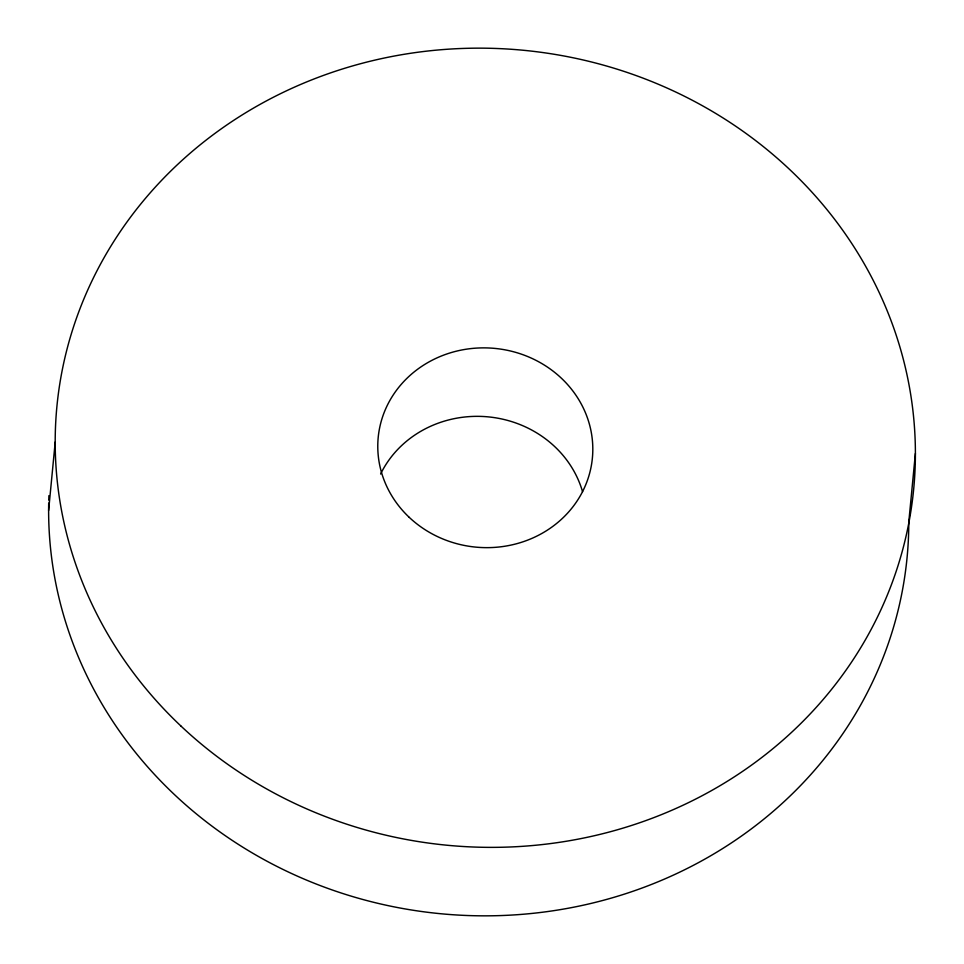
<?xml version="1.0" encoding="UTF-8"?>
<svg xmlns="http://www.w3.org/2000/svg" width="964" height="964" viewBox="0 0 964 964"><rect width="100%" height="100%" fill="white"/><g stroke="black" fill="none" stroke-linecap="round" stroke-linejoin="round"><path stroke-width="1.45" d="M48.61 510.486L55.213 442.006M915.39 453.514L908.787 521.994A430.366 399.301 5.5 0 1 474.674 915.728A430.366 399.301 5.5 0 1 48.694 503.088M48.766 500.111A430.366 399.301 5.5 0 1 48.911 495.653M380.611 474.023A107.594 99.822 5.5 0 1 487.314 416.785A107.594 99.822 5.5 0 1 582.569 491.773M181.148 726.229A430.366 399.301 5.5 0 0 900.725 556.734A430.366 399.301 5.5 0 0 374.02 60.322A430.366 399.301 5.5 0 0 181.148 726.229M409.266 517.379A107.594 99.822 5.5 0 0 589.149 474.999A107.594 99.822 5.5 0 0 457.478 350.908A107.594 99.822 5.5 0 0 409.266 517.379"/></g></svg>
